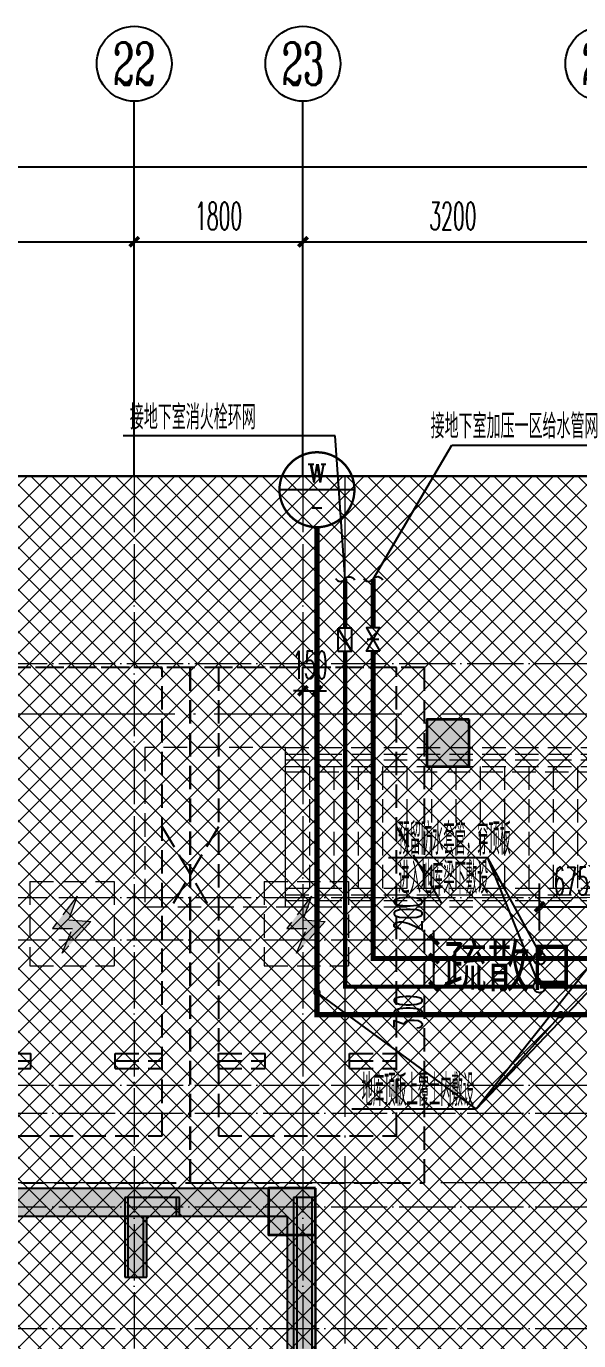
# Model space of a CAD drawing. Extents: x 27938 to 650306, y -92720 to 1524912.
# Drawn here: x 303166 to 309059, y 747901 to 761930 of the extents above; entities that cross this region are included whole.
import ezdxf
from ezdxf.enums import TextEntityAlignment as Align

# ---------------------------------------------------------------- set-up
doc = ezdxf.new("R2010")
doc.units = 0
doc.header["$LTSCALE"] = 1000
doc.header["$MEASUREMENT"] = 0
for name, pattern in [('#P_--_20B1_001_t3$0$DASH', [0.35, 0.25, -0.1]), ('5、6、7#楼参照$0$DASH', [0.35, 0.25, -0.1]), ('DASH', [0.35, 0.25, -0.1]), ('DOTE', [2.42, 2, -0.2, 0.02, -0.2])]:
    doc.linetypes.add(name, pattern=pattern)
for name, color, linetype in [('0-R疏散口', 20, 'Continuous'), ('AXIS', 3, 'Continuous'), ('AXIS_TEXT', 4, 'Continuous'), ('COLUMN', 9, 'Continuous'), ('DIM_不分区消火栓', 3, 'Continuous'), ('DIM_不分区给水', 3, 'Continuous'), ('DIM_雨水', 3, 'Continuous'), ('EQUIP_不分区消火栓', 7, 'Continuous'), ('EQUIP_给水', 7, 'Continuous'), ('HS-A-停车位（标准）', 9, 'Continuous'), ('HS-A-墙-砼', 41, 'Continuous'), ('PIPE-不分区消火栓', 1, 'X'), ('PIPE-压力废', 31, 'YF'), ('PIPE-给水中', 72, 'J2'), ('TWT_DIM', 3, 'Continuous'), ('TWT_LEAD', 3, 'Continuous'), ('VALVE_不分区消火栓', 7, 'Continuous'), ('VALVE_给水', 7, 'Continuous'), ('建-墙-填充', 8, 'Continuous')]:
    doc.layers.add(name, color=color, linetype=linetype)
for name, color, linetype, lineweight in [('AE-PARKING', 70, '5、6、7#楼参照$0$DASH', 13), ('DOTE', 19, 'DOTE', 9), ('PUB_HATCH', 8, 'Continuous', 9), ('STAIR', 2, 'Continuous', 18), ('填充', 251, 'Continuous', 5), ('砼柱', 2, 'Continuous', 35)]:
    doc.layers.add(name, color=color, linetype=linetype, lineweight=lineweight)
doc.styles.add('-宋体', font='', dxfattribs={"width": 0.8})
doc.styles.add('_TCH_AXIS', font='COMPLEX', dxfattribs={"bigfont": 'GBCBIG'})
doc.styles.add('_TCH_DIM_T3', font='SIMPLEX.shx', dxfattribs={"width": 0.494118, "bigfont": 'GBCBIG.shx'})
doc.styles.add('_TWT_CIRCLE', font='COMPLEX', dxfattribs={"width": 1.1, "height": 3.5, "bigfont": 'HZTXT'})
doc.styles.add('_TWT_SERIAL', font='simplex.shx', dxfattribs={"width": 0.6, "oblique": 10, "height": 3, "bigfont": 'aadri.shx'})
doc.styles.add('COMPLEX', font='COMPLEX')
doc.styles.get("Standard").update_dxf_attribs({"font": 'gbenor.shx', "bigfont": 'gbcbig.shx'})
doc.styles.get('-宋体').set_extended_font_data('SimSun')
doc.linetypes.add('J2', pattern='A,3,-0.2,["J2",Standard,S=0.25,R=0,X=-0.1,Y=-0.115],-0.35', length=3.55)
doc.linetypes.add('X', pattern='A,3,-0.2,["X",Standard,S=0.25,R=0,X=-0.1,Y=-0.115],-0.25', length=3.45)
doc.linetypes.add('YF', pattern='A,3,-0.2,["YF",Standard,S=0.25,R=0,X=-0.1,Y=-0.115],-0.35', length=3.55)
doc.dimstyles.new('_TCH_ARCH&&100', dxfattribs={"dimtxt": 297.5, "dimasz": 100, "dimexe": 250, "dimexo": 300, "dimgap": 126.25, "dimtad": 1, "dimdec": 0, "dimzin": 0, "dimdsep": 46, "dimtxsty": '_TCH_DIM_T3', "dimblk": 'ARCHTICK', "dimcen": 0.09, "dimclrt": 4, "dimazin": 2, "dimtfac": 1, "dimtdec": 0, "dimtix": 1, "dimtmove": 2, "dimatfit": 3, "dimfxl": 1, "dimtolj": 1, "dimtzin": 0, "dimarcsym": 0})
doc.dimstyles.new('_TWT_ARCH&&100', dxfattribs={"dimtxt": 297.5, "dimasz": 100, "dimexe": 250, "dimexo": 300, "dimgap": 126.25, "dimtad": 1, "dimdec": 0, "dimzin": 0, "dimdsep": 46, "dimtxsty": '_TCH_DIM_T3', "dimblk": 'ARCHTICK', "dimcen": 0.09, "dimclrt": 7, "dimazin": 2, "dimtfac": 1, "dimtdec": 0, "dimtix": 1, "dimtmove": 2, "dimatfit": 3, "dimfxl": 1, "dimtolj": 1, "dimtzin": 0, "dimarcsym": 0})

# ---------------------------------------------------------------- blocks, each defined once
blk = doc.blocks.new('GDRDADWDAD')
at = {"layer": 'DOTE', "linetype": 'DOTE', "ltscale": 0.3}
for p, q in [((304317, 690157), (304317, 679557)), ((306117, 690157), (306117, 671157)), ((270117, 688157), (328917, 688157)), ((270117, 685657), (328917, 685657)), ((270117, 685207), (328917, 685207)), ((270117, 683657), (328917, 683657)), ((270117, 683357), (328917, 683357)), ((270117, 682357), (328917, 682357)), ((270117, 681057), (328917, 681057))]:
    blk.add_line(p, q, dxfattribs=at)
blk = doc.blocks.new('gdfgdgdgr')
at = {"layer": 'PUB_HATCH'}
for points in [[(509928, 529114), (509928, 529314), (509378, 529314), (509378, 528464), (509578, 528464), (509578, 529114)], [(511378, 529314), (511178, 529314), (511178, 529114), (511178, 529114), (511178, 526514), (510778, 526514), (510778, 526314), (511378, 526314)]]:
    blk.add_hatch(color=256, dxfattribs=at).paths.add_polyline_path(points)
at = {"layer": 'COLUMN', "color": 8}
for p, q in [((509928, 529314), (509378, 529314)), ((509378, 529314), (509378, 528464)), ((509928, 529114), (509928, 529314)), ((511378, 529314), (511178, 529314)), ((511178, 529314), (511178, 529114)), ((511378, 526314), (511378, 529314)), ((509578, 528464), (509578, 529114)), ((509578, 529114), (509928, 529114)), ((511178, 529114), (511178, 529114)), ((511178, 529114), (511178, 526514)), ((509378, 528464), (509578, 528464))]:
    blk.add_line(p, q, dxfattribs=at)
blk = doc.blocks.new('A$C47B31F67')
at = {"layer": '填充'}
h = blk.add_hatch(dxfattribs=at)
h.set_pattern_fill('ANSI37', color=8, scale=100, style=0)
h.set_pattern_definition([(45, (0, 0), (-112.2532, 112.2532), []), (135, (0, 0), (-112.2532, -112.2532), [])])
h.paths.add_polyline_path([(127448, -31360), (127448, -32860), (129998, -32860), (129998, -35060), (129998, -35060), (129998, -36060), (133248, -36060), (133248, -40760), (127398, -40760), (127398, -41360), (124498, -41360), (124498, -39259), (124448, -39260), (124448, -36060), (124448, -36059), (124448, -31360)], flags=16)
h.paths.add_polyline_path([(97048, -31360), (97048, -32860), (94548, -32860), (94548, -35060), (97048, -35060), (97048, -37460), (91248, -37460), (91248, -40760), (97098, -40760), (97098, -41360), (99998, -41360), (99998, -39259), (100148, -39260), (100148, -36060), (100048, -36059), (100048, -31360)], flags=16)
h.paths.add_polyline_path([(82848, -28460), (141648, -28460), (141648, -47460), (82848, -47460)])
blk = doc.blocks.new('A$C25A378E3')
at = {"layer": 'HS-A-停车位（标准）', "linetype": 'DASH'}
for p, q in [((300, 4280), (800, 4280)), ((300, 4280), (300, 4120)), ((800, 4280), (800, 4120)), ((1700, 4280), (2200, 4280)), ((1700, 4280), (1700, 4120)), ((2200, 4280), (2200, 4120)), ((300, 4200), (800, 4200)), ((300, 4120), (800, 4120)), ((1700, 4200), (2200, 4200)), ((1700, 4120), (2200, 4120)), ((300, 1700), (-200, 2550)), ((2200, 1700), (2700, 2550))]:
    blk.add_line(p, q, dxfattribs=at)
for points in [[(0, 5500), (2500, 5500), (2500, 0), (0, 0)], [(300, 5000), (2200, 5000), (2200, 0), (300, 0)]]:
    blk.add_lwpolyline(points, close=True, dxfattribs=at)
blk = doc.blocks.new('充电车位')
at = {"layer": 'AE-PARKING', "linetype": 'ByBlock'}
h = blk.add_hatch(color=1, dxfattribs=at)
h.dxf.hatch_style = 1
h.paths.add_polyline_path([(-1007586, -1042638), (-1007474, -1042375), (-1007689, -1042375), (-1007425, -1042030), (-1007515, -1042282), (-1007279, -1042298)])
at = {"layer": 'AE-PARKING', "color": 1}
for p, q in [((-1007929, -1041873), (-1007029, -1041873)), ((-1007929, -1041873), (-1007929, -1042773)), ((-1007029, -1041873), (-1007029, -1042773)), ((-1007929, -1042773), (-1007029, -1042773))]:
    blk.add_line(p, q, dxfattribs=at)
at = {"layer": 'AE-PARKING', "color": 1, "linetype": 'ByBlock'}
for p, q in [((-1007425, -1042030), (-1007689, -1042375)), ((-1007425, -1042030), (-1007515, -1042282)), ((-1007689, -1042375), (-1007474, -1042375)), ((-1007279, -1042298), (-1007586, -1042638)), ((-1007586, -1042638), (-1007474, -1042375)), ((-1007515, -1042282), (-1007279, -1042298))]:
    blk.add_line(p, q, dxfattribs=at)
blk = doc.blocks.new('DFBFBFBGF')
at = {"layer": 'STAIR', "color": 246, "linetype": '#P_--_20B1_001_t3$0$DASH'}
for p, q in [((293136, 754230), (287317, 754230)), ((293136, 754030), (293136, 754230)), ((293136, 754160), (287317, 754160)), ((293136, 754100), (287317, 754100)), ((293136, 754030), (287317, 754030)), ((293136, 754030), (288716, 754030)), ((288716, 752730), (288716, 754030)), ((288716, 753970), (293136, 753970)), ((288976, 752730), (288976, 754030)), ((289236, 752730), (289236, 754030)), ((289496, 752730), (289496, 754030)), ((289756, 752730), (289756, 754030)), ((290016, 752730), (290016, 754030)), ((290276, 752730), (290276, 754030)), ((290536, 752730), (290536, 754030)), ((290796, 752730), (290796, 754030)), ((291056, 752730), (291056, 754030)), ((291316, 752730), (291316, 754030)), ((291576, 752730), (291576, 754030)), ((291836, 752730), (291836, 754030)), ((292096, 752730), (292096, 754030)), ((292356, 752730), (292356, 754030)), ((292616, 752730), (292616, 754030)), ((292876, 752730), (292876, 754030)), ((293136, 752730), (293136, 754030)), ((293136, 752730), (287317, 752730)), ((293136, 752730), (288716, 752730)), ((293136, 752530), (293136, 752730)), ((293136, 752660), (287317, 752660)), ((293136, 752600), (287317, 752600)), ((293136, 752530), (287317, 752530))]:
    blk.add_line(p, q, dxfattribs=at)
blk.add_lwpolyline([(293136, 754230), (294636, 754230), (294636, 752530), (293136, 752530)], close=True, dxfattribs=at)
blk = doc.blocks.new('_ArchTick')
at = {"color": 0, "linetype": 'ByBlock', "const_width": 0.4}
blk.add_lwpolyline([(-0.5, -0.5), (0.5, 0.5)], dxfattribs=at)
blk = doc.blocks.new('*D180')
at = {"layer": 'Defpoints', "color": 0}
for p in [(306267, 754838), (306117, 753880), (306267, 753880)]:
    blk.add_point(p, dxfattribs=at)
at = {"layer": 'TWT_DIM', "color": 0, "lineweight": -2}
for p, q in [((306117, 754180), (306117, 755088)), ((306267, 754180), (306267, 755088)), ((306117, 754838), (306017, 754838)), ((306117, 754838), (306267, 754838)), ((306267, 754838), (306367, 754838))]:
    blk.add_line(p, q, dxfattribs=at)
at = {"layer": 'TWT_DIM', "color": 0, "lineweight": -2, "xscale": 100, "yscale": 100, "zscale": 100}
for p, rotation in [((306117, 754838), 359.9982744183453), ((306267, 754838), 179.9982744183452)]:
    blk.add_blockref('_ArchTick', p, dxfattribs=dict(at, rotation=rotation))
at = {"layer": 'TWT_DIM', "color": 7, "insert": (306192, 755113), "char_height": 297.5, "attachment_point": 5, "rotation": 359.9983, "style": '_TCH_DIM_T3'}
blk.add_mtext('\\A1;150', dxfattribs=at)
blk = doc.blocks.new('*D620')
at = {"layer": 'AXIS', "color": 0, "lineweight": -2}
for p, q in [((306117, 757430), (306117, 759880)), ((309317, 757430), (309317, 759880)), ((306117, 759630), (309317, 759630))]:
    blk.add_line(p, q, dxfattribs=at)
at = {"layer": 'Defpoints', "color": 0}
for p in [(309317, 759630), (306117, 757130), (309317, 757130)]:
    blk.add_point(p, dxfattribs=at)
at = {"layer": 'AXIS', "color": 0, "lineweight": -2, "xscale": 100, "yscale": 100, "zscale": 100, "rotation": 180}
blk.add_blockref('_ArchTick', (306117, 759630), dxfattribs=at)
at = {"layer": 'AXIS', "color": 0, "lineweight": -2, "xscale": 100, "yscale": 100, "zscale": 100}
blk.add_blockref('_ArchTick', (309317, 759630), dxfattribs=at)
at = {"layer": 'AXIS', "color": 4, "insert": (307717, 759905), "char_height": 297.5, "attachment_point": 5, "style": '_TCH_DIM_T3'}
blk.add_mtext('\\A1;3200', dxfattribs=at)
blk = doc.blocks.new('*D621')
at = {"layer": 'AXIS', "color": 0, "lineweight": -2}
for p, q in [((304317, 757430), (304317, 759880)), ((306117, 757430), (306117, 759880)), ((304317, 759630), (306117, 759630))]:
    blk.add_line(p, q, dxfattribs=at)
at = {"layer": 'Defpoints', "color": 0}
for p in [(306117, 759630), (304317, 757130), (306117, 757130)]:
    blk.add_point(p, dxfattribs=at)
at = {"layer": 'AXIS', "color": 0, "lineweight": -2, "xscale": 100, "yscale": 100, "zscale": 100, "rotation": 180}
blk.add_blockref('_ArchTick', (304317, 759630), dxfattribs=at)
at = {"layer": 'AXIS', "color": 0, "lineweight": -2, "xscale": 100, "yscale": 100, "zscale": 100}
blk.add_blockref('_ArchTick', (306117, 759630), dxfattribs=at)
at = {"layer": 'AXIS', "color": 4, "insert": (305217, 759905), "char_height": 297.5, "attachment_point": 5, "style": '_TCH_DIM_T3'}
blk.add_mtext('\\A1;1800', dxfattribs=at)
blk = doc.blocks.new('*D622')
at = {"layer": 'AXIS', "color": 0, "lineweight": -2}
for p, q in [((301317, 757430), (301317, 759880)), ((304317, 757430), (304317, 759880)), ((301317, 759630), (304317, 759630))]:
    blk.add_line(p, q, dxfattribs=at)
at = {"layer": 'Defpoints', "color": 0}
for p in [(304317, 759630), (301317, 757130), (304317, 757130)]:
    blk.add_point(p, dxfattribs=at)
at = {"layer": 'AXIS', "color": 0, "lineweight": -2, "xscale": 100, "yscale": 100, "zscale": 100, "rotation": 180}
blk.add_blockref('_ArchTick', (301317, 759630), dxfattribs=at)
at = {"layer": 'AXIS', "color": 0, "lineweight": -2, "xscale": 100, "yscale": 100, "zscale": 100}
blk.add_blockref('_ArchTick', (304317, 759630), dxfattribs=at)
at = {"layer": 'AXIS', "color": 4, "insert": (302817, 759905), "char_height": 297.5, "attachment_point": 5, "style": '_TCH_DIM_T3'}
blk.add_mtext('\\A1;3000', dxfattribs=at)
blk = doc.blocks.new('*D676')
at = {"layer": 'AXIS', "color": 0, "lineweight": -2}
for p, q in [((272017, 757430), (272017, 760680)), ((327017, 757430), (327017, 760680)), ((272017, 760430), (327017, 760430))]:
    blk.add_line(p, q, dxfattribs=at)
at = {"layer": 'Defpoints', "color": 0}
for p in [(327017, 760430), (272017, 757130), (327017, 757130)]:
    blk.add_point(p, dxfattribs=at)
at = {"layer": 'AXIS', "color": 0, "lineweight": -2, "xscale": 100, "yscale": 100, "zscale": 100, "rotation": 180}
blk.add_blockref('_ArchTick', (272017, 760430), dxfattribs=at)
at = {"layer": 'AXIS', "color": 0, "lineweight": -2, "xscale": 100, "yscale": 100, "zscale": 100}
blk.add_blockref('_ArchTick', (327017, 760430), dxfattribs=at)
at = {"layer": 'AXIS', "color": 4, "insert": (299517, 760705), "char_height": 297.5, "attachment_point": 5, "style": '_TCH_DIM_T3'}
blk.add_mtext('\\A1;55000', dxfattribs=at)
blk = doc.blocks.new('_AXISO')
blk.add_circle((0, 0), 0.5)
at = {"layer": 'AXIS_TEXT', "style": 'COMPLEX', "width": 1.041667}
blk.add_attdef('A', text='', height=0.56, dxfattribs=at).set_placement((-0.25, -0.28), (0.25, -0.28), align=Align.FIT)
blk = doc.blocks.new('$VALVE$00000296')
for points in [[(-125, 72), (-125, -72), (125, 72), (125, -72), (-125, 72)], [(0, 60), (0, -64)]]:
    blk.add_lwpolyline(points)
for p in [(-125, 0), (125, 0)]:
    blk.add_point(p)
blk = doc.blocks.new('$TwtSys$00000132')
at = {"elevation": 0}
blk.add_lwpolyline([(7, -101, -0.575183), (0, 0, 0.604745), (-11, 101, 16.924828)], format="xyb", dxfattribs=at)
blk = doc.blocks.new('$VALVE$00000316')
for p, q in [((-125, 72), (125, -72)), ((-125, 72), (-125, -72)), ((-125, 72), (125, 72)), ((125, 72), (125, -72)), ((-125, -72), (125, -72))]:
    blk.add_line(p, q)
at = {"const_width": 21.1}
blk.add_lwpolyline([(-11, 0, 1), (11, 0, 1)], format="xyb", close=True, dxfattribs=at)
for p in [(-125, 0), (125, 0)]:
    blk.add_point(p)
at = {"color": 7, "flags": 9}
for tag in ['XSIZE', 'YSIZE']:
    blk.add_attdef(tag, (0, 0), '', height=0.5, dxfattribs=at)
blk = doc.blocks.new('*D1246')
at = {"layer": 'Defpoints', "color": 0}
for p in [(307515, 751980), (308642, 751980), (308642, 751680)]:
    blk.add_point(p, dxfattribs=at)
at = {"layer": 'TWT_DIM', "color": 0, "lineweight": -2}
for p, q in [((308342, 751980), (307265, 751980)), ((307515, 751680), (307515, 751980)), ((308342, 751680), (307265, 751680))]:
    blk.add_line(p, q, dxfattribs=at)
at = {"layer": 'TWT_DIM', "color": 0, "lineweight": -2, "xscale": 100, "yscale": 100, "zscale": 100}
for p, rotation in [((307515, 751980), 90), ((307515, 751680), 270)]:
    blk.add_blockref('_ArchTick', p, dxfattribs=dict(at, rotation=rotation))
at = {"layer": 'TWT_DIM', "color": 7, "insert": (307240, 751405), "char_height": 297.5, "attachment_point": 5, "rotation": 90, "style": '_TCH_DIM_T3'}
blk.add_mtext('\\A1;300', dxfattribs=at)
blk = doc.blocks.new('*D1247')
at = {"layer": 'Defpoints', "color": 0}
for p in [(307515, 752180), (308642, 752180), (308642, 751980)]:
    blk.add_point(p, dxfattribs=at)
at = {"layer": 'TWT_DIM', "color": 0, "lineweight": -2}
for p, q in [((307515, 752180), (307515, 752280)), ((308342, 752180), (307265, 752180)), ((307515, 751980), (307515, 752180)), ((308342, 751980), (307265, 751980)), ((307515, 751980), (307515, 751880))]:
    blk.add_line(p, q, dxfattribs=at)
at = {"layer": 'TWT_DIM', "color": 0, "lineweight": -2, "xscale": 100, "yscale": 100, "zscale": 100}
for p, rotation in [((307515, 752180), 270), ((307515, 751980), 90)]:
    blk.add_blockref('_ArchTick', p, dxfattribs=dict(at, rotation=rotation))
at = {"layer": 'TWT_DIM', "color": 7, "insert": (307240, 752460), "char_height": 297.5, "attachment_point": 5, "rotation": 90, "style": '_TCH_DIM_T3'}
blk.add_mtext('\\A1;200', dxfattribs=at)
blk = doc.blocks.new('*D1248')
at = {"layer": 'Defpoints', "color": 0}
for p in [(309317, 752531), (308642, 751980), (309317, 751980)]:
    blk.add_point(p, dxfattribs=at)
at = {"layer": 'TWT_DIM', "color": 0, "lineweight": -2}
for p, q in [((308642, 752280), (308642, 752781)), ((309317, 752280), (309317, 752781)), ((308642, 752531), (309317, 752531))]:
    blk.add_line(p, q, dxfattribs=at)
at = {"layer": 'TWT_DIM', "color": 0, "lineweight": -2, "xscale": 100, "yscale": 100, "zscale": 100, "rotation": 180}
blk.add_blockref('_ArchTick', (308642, 752531), dxfattribs=at)
at = {"layer": 'TWT_DIM', "color": 0, "lineweight": -2, "xscale": 100, "yscale": 100, "zscale": 100}
blk.add_blockref('_ArchTick', (309317, 752531), dxfattribs=at)
at = {"layer": 'TWT_DIM', "color": 7, "insert": (308979, 752806), "char_height": 297.5, "attachment_point": 5, "style": '_TCH_DIM_T3'}
blk.add_mtext('\\A1;675', dxfattribs=at)

msp = doc.modelspace()

# ---------------------------------------------------------------- hatches: boundary and pattern name
at = {"layer": 'PIPE-不分区消火栓'}
for points in [[(306566.6, 751679.9), (306566.6, 751657.4), (306544.1, 751657.4)], [(306566.6, 751679.9), (306544.1, 751679.9), (306544.1, 751657.4)]]:
    msp.add_hatch(color=256, dxfattribs=at).paths.add_polyline_path(points)
at = {"layer": 'PIPE-压力废'}
for points in [[(306266.6, 751379.9), (306239.1, 751379.9), (306239.1, 751352.4)], [(306266.6, 751379.9), (306266.6, 751352.4), (306239.1, 751352.4)]]:
    msp.add_hatch(color=256, dxfattribs=at).paths.add_polyline_path(points)
at = {"layer": 'PIPE-给水中'}
for points in [[(306866.6, 751979.9), (306839.1, 751979.9), (306839.1, 751952.4)], [(306866.6, 751979.9), (306866.6, 751952.4), (306839.1, 751952.4)]]:
    msp.add_hatch(color=256, dxfattribs=at).paths.add_polyline_path(points)
at = {"layer": 'PUB_HATCH'}
for points in [[(307889.7, 754530.3), (307439.7, 754530.3), (307439.7, 754030.3), (307889.7, 754030.3)], [(306250.2, 749530.3), (305750.2, 749530.3), (305750.2, 749030.3), (306250.2, 749030.3)]]:
    msp.add_hatch(color=8, dxfattribs=at).paths.add_polyline_path(points)
at = {"layer": '建-墙-填充'}
for points in [[(287150.2, 749530.3), (287450.2, 749230.3), (305950.3, 749230.3), (306250.3, 749530.3)], [(306250.3, 749530.3), (305950.3, 749230.3), (305950.3, 746330.3), (306250.3, 746630.3)]]:
    msp.add_hatch(color=256, dxfattribs=at).paths.add_polyline_path(points)

# ---------------------------------------------------------------- linework, layer by layer
at = {"color": 3}
msp.add_lwpolyline([(270116.6, 757129.9), (328916.6, 757129.9), (328916.6, 738129.9), (270116.6, 738129.9)], close=True, dxfattribs=at)
at = {"color": 8}
msp.add_lwpolyline([(270149.8, 757130.3), (328949.8, 757130.3), (328949.8, 738130.3), (270149.8, 738130.3)], close=True, dxfattribs=at)
at = {"layer": 'AXIS'}
for p, q in [((304316.6, 757129.9), (304316.6, 761129.9)), ((306116.6, 757129.9), (306116.6, 761129.9))]:
    msp.add_line(p, q, dxfattribs=at)
at = {"layer": 'DIM_不分区消火栓'}
for p, q in [((306866.5, 756030.6), (307704.9, 757460.8)), ((307704.9, 757460.8), (310062.6, 757460.8))]:
    msp.add_line(p, q, dxfattribs=at)
at = {"layer": 'DIM_不分区给水'}
for p, q in [((308088.3, 753054.1), (307029.4, 753054.1)), ((308618.2, 751740.5), (308088.3, 753054.1)), ((308641.9, 752045), (308088.3, 753054.1)), ((309237.3, 751979.9), (307964.7, 750370.2)), ((306266.6, 751618.1), (307964.7, 750370.2)), ((309214.9, 751679.9), (307964.7, 750370.2)), ((308867, 751379.9), (307964.7, 750370.2)), ((307964.7, 750370.2), (306637.4, 750370.2))]:
    msp.add_line(p, q, dxfattribs=at)
at = {"layer": 'DIM_不分区给水', "const_width": 40}
for points in [[(308651.5, 752027.4, 1), (308632.3, 752062.5, 1)], [(308625.7, 751721.9, 1), (308610.7, 751759, 1)], [(306250.5, 751629.9, 1), (306282.7, 751606.3, 1)], [(308880.4, 751394.8, 1), (308853.7, 751365, 1)]]:
    msp.add_lwpolyline(points, format="xyb", close=True, dxfattribs=at)
at = {"layer": 'DIM_雨水'}
msp.add_line((306666.8, 756983.5), (305866.8, 756983.5), dxfattribs=at)
at = {"layer": 'DIM_雨水', "const_width": 25}
msp.add_lwpolyline([(306666.8, 756983.5, 1), (305866.8, 756983.5, 1)], format="xyb", close=True, dxfattribs=at)
at = {"layer": 'DOTE', "color": 5}
for p, q in [((306564.7, 757130.3), (306564.7, 738130.3)), ((328949.8, 754586.9), (270149.8, 754586.9)), ((328949.8, 749586.9), (270149.8, 749586.9))]:
    msp.add_line(p, q, dxfattribs=at)
at = {"layer": 'HS-A-墙-砼', "color": 8}
for p, q in [((287150.2, 749530.3), (306250.3, 749530.3)), ((306250.3, 749530.3), (306250.3, 746630.3)), ((287450.2, 749230.3), (305950.3, 749230.3)), ((305950.3, 749230.3), (305950.3, 746330.3))]:
    msp.add_line(p, q, dxfattribs=at)
at = {"layer": 'PIPE-不分区消火栓', "const_width": 45}
for points in [[(306566.6, 755505.1), (306566.6, 756030.3)], [(306566.6, 751679.9), (306566.6, 755255.5)], [(306566.6, 751679.9), (308576.9, 751679.9)], [(308642.3, 751679.9), (311616.5, 751679.9)]]:
    msp.add_lwpolyline(points, dxfattribs=at)
at = {"layer": 'PIPE-不分区消火栓'}
msp.add_circle((308642, 751679.9), 65.1, dxfattribs=at)
at = {"layer": 'PIPE-压力废', "const_width": 55}
for points in [[(306266.8, 753880.3), (306266.8, 756583.5)], [(306266.6, 751379.9), (306266.8, 753880.3)], [(308576.9, 751379.9), (306266.6, 751379.9)], [(312033.3, 751379.9), (308576.9, 751379.9)]]:
    msp.add_lwpolyline(points, dxfattribs=at)
at = {"layer": 'PIPE-给水中', "const_width": 55}
for points in [[(306866.6, 755510.5), (306866.6, 756030.3)], [(306866.6, 751979.9), (306866.6, 755260.5)], [(306866.6, 751979.9), (308576.9, 751979.9)], [(308637.2, 751979.9), (311166.6, 751979.9)]]:
    msp.add_lwpolyline(points, dxfattribs=at)
at = {"layer": 'PIPE-给水中'}
msp.add_circle((308642, 751979.9), 65.1, dxfattribs=at)
at = {"layer": 'PUB_HATCH', "color": 8}
for points in [[(307889.7, 754530.3), (307439.7, 754530.3), (307439.7, 754030.3), (307889.7, 754030.3)], [(306250.2, 749530.3), (305750.2, 749530.3), (305750.2, 749030.3), (306250.2, 749030.3)]]:
    msp.add_lwpolyline(points, close=True, dxfattribs=at)
at = {"layer": 'TWT_LEAD'}
for p, q in [((306459.6, 757557), (304200.6, 757557)), ((306566.6, 756030.3), (306459.6, 757557)), ((306566.6, 756030.3), (306459.6, 757557))]:
    msp.add_line(p, q, dxfattribs=at)
at = {"layer": '砼柱', "color": 8, "lineweight": 35}
for points in [[(307889.7, 754530.3), (307439.7, 754530.3), (307439.7, 754030.3), (307889.7, 754030.3)], [(306250.2, 749530.3), (305750.2, 749530.3), (305750.2, 749030.3), (306250.2, 749030.3)]]:
    msp.add_lwpolyline(points, close=True, dxfattribs=at)

# ---------------------------------------------------------------- block references
for name, p in [('GDRDADWDAD', (0, 66972.7)), ('gdfgdgdgr', (-205160.8, 220116))]:
    msp.add_blockref(name, p)
at = {"color": 8}
for name, p in [('A$C47B31F67', (187302.1, 785589.9)), ('gdfgdgdgr', (-205127.6, 220116.5))]:
    msp.add_blockref(name, p, dxfattribs=at)
at = {"color": 8, "xscale": -1}
msp.add_blockref('DFBFBFBGF', (599066.8, 0.4), dxfattribs=at)
at = {"layer": 'AE-PARKING', "color": 8, "rotation": 359.9974937272497}
for p in [(1311179.4, 1794630.4), (1313679.3, 1794630.4)]:
    msp.add_blockref('充电车位', p, dxfattribs=at)
at = {"layer": 'AXIS'}
ref = msp.add_blockref('_AXISO', (304316.6, 761529.9), dxfattribs=dict(at, xscale=800, yscale=800, zscale=800))
ref.add_attrib('A', '22', dxfattribs={"layer": 'AXIS_TEXT', "height": 452.55, "style": '_TCH_AXIS', "width": 0.617647}).set_placement((304090.3, 761303.6), (304542.9, 761303.6), align=Align.FIT)
ref = msp.add_blockref('_AXISO', (306116.6, 761529.9), dxfattribs=dict(at, xscale=800, yscale=800, zscale=800))
ref.add_attrib('A', '23', dxfattribs={"layer": 'AXIS_TEXT', "height": 452.55, "style": '_TCH_AXIS', "width": 0.617647}).set_placement((305890.3, 761303.6), (306342.9, 761303.6), align=Align.FIT)
ref = msp.add_blockref('_AXISO', (309316.6, 761529.9), dxfattribs=dict(at, xscale=800, yscale=800, zscale=800))
ref.add_attrib('A', '24', dxfattribs={"layer": 'AXIS_TEXT', "height": 452.55, "style": '_TCH_AXIS', "width": 0.583333}).set_placement((309090.3, 761303.6), (309542.9, 761303.6), align=Align.FIT)
at = {"layer": 'EQUIP_不分区消火栓', "yscale": -1, "rotation": 90}
msp.add_blockref('$TwtSys$00000132', (306566.6, 756030.3), dxfattribs=at)
at = {"layer": 'EQUIP_给水', "yscale": -1, "rotation": 90}
msp.add_blockref('$TwtSys$00000132', (306866.6, 756030.6), dxfattribs=at)
at = {"layer": 'HS-A-停车位（标准）', "color": 8, "linetype": 'DASH', "xscale": -1, "rotation": 179.9993559612105}
for p in [(302415.2, 755086.9), (304915.1, 755086.9)]:
    msp.add_blockref('A$C25A378E3', p, dxfattribs=at)
at = {"layer": 'VALVE_不分区消火栓', "yscale": -1, "rotation": 90}
msp.add_blockref('$VALVE$00000316', (306566.6, 755380.3), dxfattribs=at)
at = {"layer": 'VALVE_给水', "yscale": -1, "rotation": 90}
msp.add_blockref('$VALVE$00000296', (306866.6, 755385.5), dxfattribs=at)

# ---------------------------------------------------------------- texts
at = {"layer": '0-R疏散口', "color": 8, "style": '-宋体', "width": 0.75}
msp.add_text('疏散口', height=450, dxfattribs=at).set_placement((307619.4, 751677.9))
at = {"layer": 'DIM_不分区消火栓', "color": 7, "style": '_TWT_SERIAL', "width": 0.6}
msp.add_text('接地下室加压一区给水管网', height=261.811, dxfattribs=at).set_placement((307479.1, 757530.8))
at = {"layer": 'DIM_不分区给水', "color": 7, "style": '_TCH_DIM_T3', "width": 0.494118}
for s, p in [('预留防水套管，穿顶板', (307134.4, 753089.1)), ('进入地库梁下敷设', (307134.4, 752669.1)), ('地库顶板上覆土内敷设', (306742.4, 750405.2))]:
    msp.add_text(s, height=337.59, dxfattribs=at).set_placement(p)
at = {"layer": 'DIM_雨水', "color": 7, "style": '_TWT_CIRCLE'}
msp.add_text('W', height=197, dxfattribs=at).set_placement((306163.6, 757059.3), (306370, 757059.3), align=Align.FIT)
at = {"layer": 'DIM_雨水', "color": 7, "style": '_TWT_CIRCLE', "width": 0.777778}
msp.add_text('-', height=207, dxfattribs=at).set_placement((306190.9, 756702.2), (306342.7, 756702.2), align=Align.FIT)
at = {"layer": 'TWT_LEAD', "color": 7, "style": '_TWT_SERIAL', "width": 0.6}
msp.add_text('接地下室消火栓环网', height=261.81, dxfattribs=at).set_placement((304270.6, 757627))

# ---------------------------------------------------------------- dimensions: what is measured, and where the dimension line sits
at = {"layer": 'AXIS'}
for p1, p2, distance, picture, middle in [((272016.6, 757129.9), (327016.6, 757129.9), 3300, '*D676', (299516.6, 760704.9)), ((301316.6, 757129.9), (304316.6, 757129.9), 2500, '*D622', (302816.6, 759904.9)), ((304316.6, 757129.9), (306116.6, 757129.9), 2500, '*D621', (305216.6, 759904.9)), ((306116.6, 757129.9), (309316.6, 757129.9), 2500, '*D620', (307716.6, 759904.9))]:
    dim = msp.add_aligned_dim(p1=p1, p2=p2, distance=distance, dimstyle='_TCH_ARCH&&100', dxfattribs=at)
    dim.commit()
    dim.dimension.update_dxf_attribs({"geometry": picture, "text_midpoint": middle})
at = {"layer": 'TWT_DIM'}
for p1, p2, distance, picture, middle in [((306116.6, 753880.3), (306266.8, 753880.3), 957.6, '*D180', (306191.7, 755112.9)), ((308642, 751979.9), (309316.6, 751979.9), 550.7, '*D1248', (308979.3, 752805.6))]:
    dim = msp.add_aligned_dim(p1=p1, p2=p2, distance=distance, dimstyle='_TWT_ARCH&&100', dxfattribs=at)
    dim.commit()
    dim.dimension.update_dxf_attribs({"geometry": picture, "text_midpoint": middle})
for base, p1, p2, picture, middle in [((307515.2, 752179.9), (308642, 751979.9), (308642, 752179.9), '*D1247', (307240.2, 752460.1)), ((307515.2, 751979.9), (308642, 751679.9), (308642, 751979.9), '*D1246', (307240.2, 751404.7))]:
    dim = msp.add_linear_dim(base=base, p1=p1, p2=p2, angle=90, dimstyle='_TWT_ARCH&&100', dxfattribs=at)
    dim.commit()
    dim.dimension.update_dxf_attribs({"geometry": picture, "text_midpoint": middle, "dimtype": 129})

doc.saveas('drawing.dxf')
